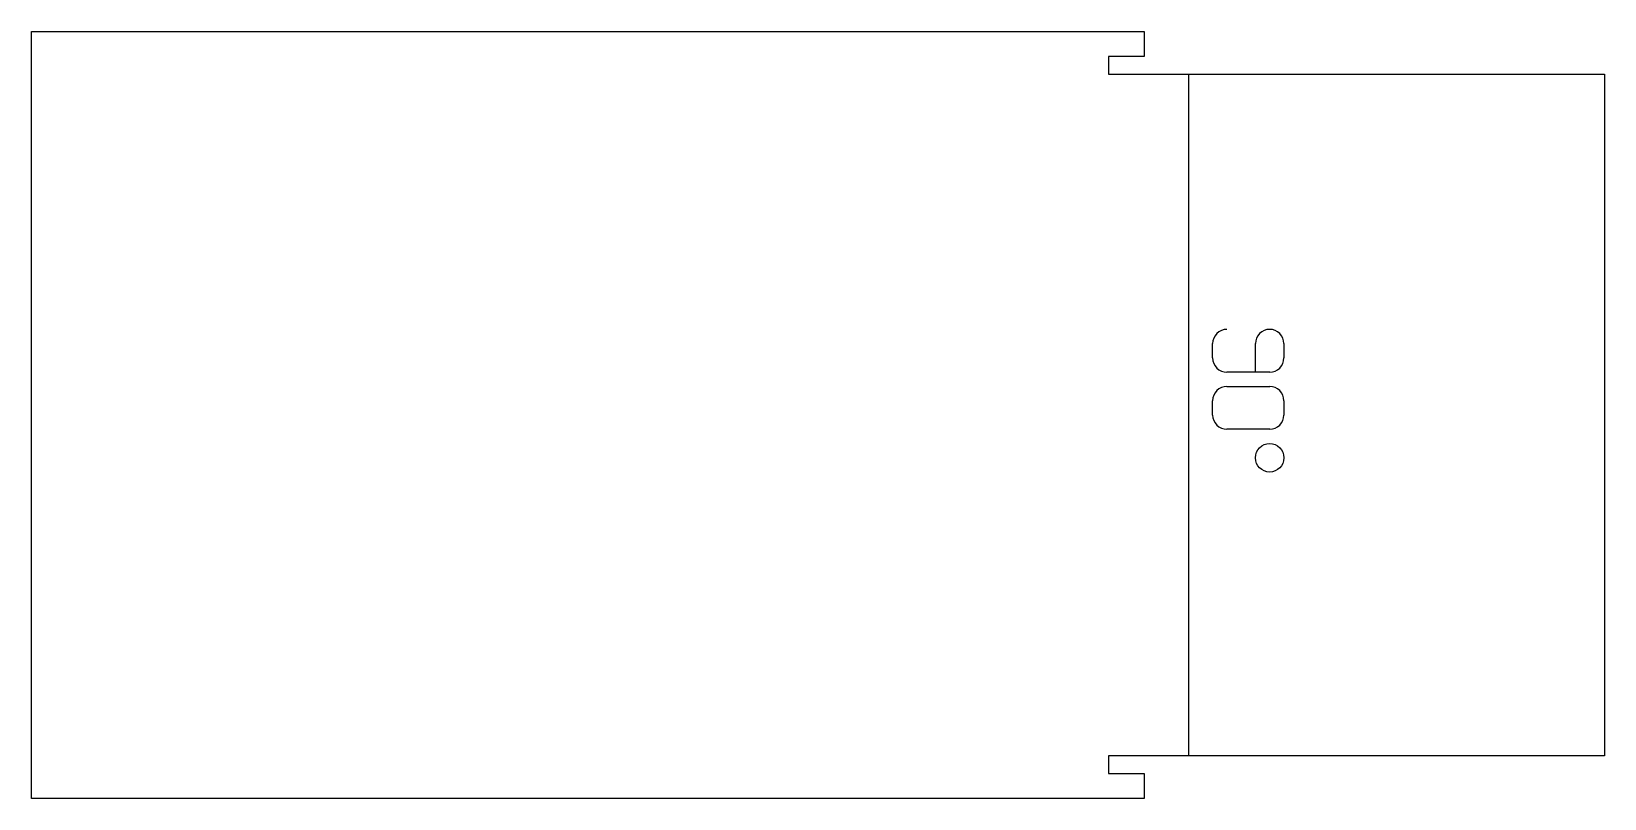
# Model space of a CAD drawing. Header units: millimetres. Extents: x 0 to 44.1, y 0 to 21.5.
import ezdxf

# ---------------------------------------------------------------- set-up
doc = ezdxf.new("R2010")
doc.units = ezdxf.units.MM
for name, color, linetype in [('Unfold026_Sketch', 7, 'CONTINUOUS'), ('Unfold026_Sketch_Bend_Labels', 7, 'CONTINUOUS'), ('Unfold026_Sketch_Bends', 7, 'CONTINUOUS')]:
    doc.layers.add(name, color=color, linetype=linetype)

msp = doc.modelspace()

# ---------------------------------------------------------------- linework, layer by layer
at = {"layer": 'Unfold026_Sketch'}
for p, q in [((0, 0), (0, 21.5)), ((0, 21.5), (31.2, 21.5)), ((31.2, 21.5), (31.2, 20.8)), ((31.2, 20.8), (30.2, 20.8)), ((30.2, 20.8), (30.2, 20.3)), ((30.2, 20.3), (31.2, 20.3)), ((31.2, 20.3), (33.713, 20.3)), ((33.713, 20.3), (34.113, 20.3)), ((34.113, 20.3), (44.113, 20.3)), ((44.113, 20.3), (44.113, 1.2)), ((31.2, 1.2), (30.2, 1.2)), ((30.2, 1.2), (30.2, 0.7)), ((33.713, 1.2), (31.2, 1.2)), ((34.113, 1.2), (33.713, 1.2)), ((44.113, 1.2), (34.113, 1.2)), ((30.2, 0.7), (31.2, 0.7)), ((31.2, 0.7), (31.2, 0)), ((31.2, 0), (0, 0))]:
    msp.add_line(p, q, dxfattribs=at)
at = {"layer": 'Unfold026_Sketch_Bend_Labels'}
for p, q in [((33.123, 12.35), (33.123, 12.75)), ((34.323, 11.95), (34.323, 12.75)), ((35.123, 12.75), (35.123, 12.35)), ((34.723, 11.95), (33.523, 11.95)), ((33.523, 11.55), (34.723, 11.55)), ((33.123, 10.75), (33.123, 11.15)), ((35.123, 11.15), (35.123, 10.75)), ((34.723, 10.35), (33.523, 10.35))]:
    msp.add_line(p, q, dxfattribs=at)
msp.add_circle((34.723, 9.55), 0.4, dxfattribs=at)
for centre, start, end in [((33.523, 12.75), 90, 180), ((34.723, 12.75), 0, -180), ((33.523, 12.35), 180, -90), ((34.723, 12.35), -90, 0), ((33.523, 11.15), 90, 180), ((34.723, 11.15), 0, 90), ((33.523, 10.75), -180, -90), ((34.723, 10.75), -90, 0)]:
    msp.add_arc(centre, 0.4, start, end, dxfattribs=at)
at = {"layer": 'Unfold026_Sketch_Bends'}
msp.add_line((32.457, 1.2), (32.457, 20.3), dxfattribs=at)

doc.saveas('drawing.dxf')
